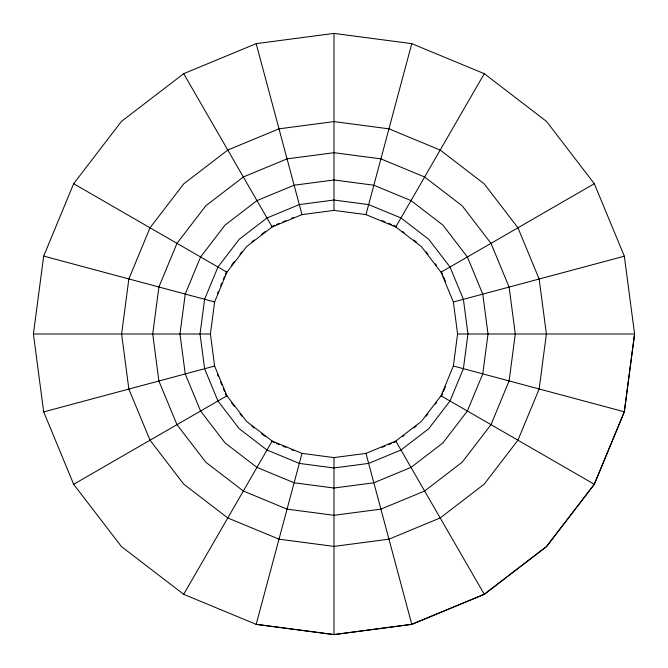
<?xml version="1.0" encoding="UTF-8"?>
<svg xmlns="http://www.w3.org/2000/svg" width="668" height="668" viewBox="0 0 668 668"><rect width="100%" height="100%" fill="white"/><g stroke="black" fill="none" stroke-linecap="round" stroke-linejoin="round"><path stroke-width="1" d="M214.036 366.173L214.62 366.047L43.679 411.922L33.417 334L43.679 256.078L214.62 301.953L210.403 334L214.62 366.047L226.945 395.798L246.584 421.399L272.185 441.039L301.994 453.388L333.983 457.597L365.972 453.388L395.782 441.039L421.374 421.399L441.022 395.798L453.372 365.989L457.58 334L453.372 302.011L441.022 272.202L421.374 246.601L395.782 226.961L365.972 214.612L333.983 210.403L301.994 214.612L272.185 226.961L246.584 246.601L226.945 272.202L214.62 301.953L214.036 301.827M43.662 411.822L73.655 484.3L121.426 546.558L183.683 594.328L256.178 624.355L333.983 634.6L411.78 624.355L484.283 594.328L546.541 546.558L594.311 484.3L624.338 411.797L634.583 334L624.338 256.203L594.311 183.7L546.541 121.442L484.283 73.672L411.78 43.645L333.983 33.4L256.178 43.645L183.683 73.672L121.426 121.442L73.655 183.7L43.662 256.178M256.178 624.355L301.994 453.388M365.972 214.612L411.78 43.645M217.526 293.411L218.294 291.54M220.624 285.937L221.784 283.132M223.337 279.391L224.498 276.585M225.266 274.715L226.435 271.909M441.531 396.091L442.692 393.285M443.469 391.415L445.406 386.73M256.186 624.33L333.983 634.575L411.78 624.33L484.267 594.303L546.516 546.541L594.286 484.283L624.313 411.797L634.558 334L457.58 334M183.683 594.328L272.185 441.039M395.782 226.961L484.283 73.672M231.37 265.48L234.451 261.455M240.004 254.224L241.849 251.811M426.117 416.189L427.963 413.776M435.369 404.132L436.596 402.52M251.794 241.866L254.207 240.021M261.439 234.468L265.455 231.387M402.503 436.613L404.115 435.386M413.759 427.979L416.172 426.134M73.655 484.3L226.945 395.798M441.022 272.202L594.311 183.7M271.884 226.452L274.698 225.283M276.569 224.515L279.374 223.346M283.123 221.801L285.929 220.632M291.54 218.311L293.419 217.534M382.038 447.368L384.843 446.199M388.592 444.654L391.398 443.485M393.268 442.717L396.074 441.548M453.372 302.011L624.338 256.203M33.417 334L210.403 334M453.372 365.989L624.338 411.797M382.038 220.632L384.843 221.801M388.592 223.346L391.398 224.515M393.268 225.283L396.074 226.452M271.884 441.548L274.698 442.717M276.569 443.485L279.374 444.654M283.123 446.199L285.929 447.368M291.54 449.689L293.419 450.466M73.655 183.7L226.945 272.202M441.022 395.798L594.311 484.3M402.503 231.387L404.115 232.614M413.759 240.021L416.172 241.866M251.794 426.134L254.207 427.979M261.439 433.532L265.455 436.613M426.117 251.811L427.963 254.224M435.369 263.868L436.596 265.48M231.37 402.52L234.451 406.545M240.004 413.776L241.849 416.189M183.683 73.672L272.185 226.961M395.782 441.039L484.283 594.328M441.531 271.909L442.692 274.715M443.469 276.585L445.406 281.27M217.526 374.589L218.294 376.46M220.624 382.063L221.784 384.868M223.337 388.609L224.498 391.415M225.266 393.285L226.435 396.091M256.178 43.645L301.994 214.612M365.972 453.388L411.78 624.355M333.983 33.4L333.983 210.403M333.983 457.597L333.983 634.6M128.866 278.898L121.609 334L128.866 389.102L150.033 440.204L183.783 484.191L227.78 517.95L279.007 539.168L333.983 546.407L388.96 539.168L440.187 517.95L484.175 484.191L517.934 440.204L539.151 388.976L546.391 334L539.151 279.024L517.934 227.796L484.175 183.809L440.187 150.049L388.96 128.832L333.983 121.593L279.007 128.832L227.78 150.049L183.783 183.809L150.033 227.796L128.866 278.898M158.909 286.956L152.713 334L158.909 381.044L176.97 424.648L205.786 462.198L243.336 491.013L287.056 509.125L333.983 515.304L380.91 509.125L424.631 491.013L462.181 462.198L490.997 424.648L509.108 380.927L515.287 334L509.108 287.073L490.997 243.352L462.181 205.802L424.631 176.987L380.91 158.875L333.983 152.696L287.056 158.875L243.336 176.987L205.786 205.802L176.97 243.352L158.909 286.956M185.245 294.029L179.976 334L185.245 373.971L200.584 411.012L225.066 442.917L256.963 467.4L294.112 482.78L333.983 488.032L373.846 482.78L410.995 467.4L442.901 442.917L467.375 411.012L482.764 373.863L488.016 334L482.764 294.137L467.375 256.988L442.901 225.083L410.995 200.6L373.846 185.22L333.983 179.968L294.112 185.22L256.963 200.6L225.066 225.083L200.584 256.988L185.245 294.029M204.608 299.247L200.033 334L204.608 368.753L217.96 400.984L239.253 428.731L267 450.023L299.306 463.408L333.983 467.967L368.661 463.408L400.967 450.023L428.714 428.731L450.007 400.984L463.392 368.678L467.951 334L463.392 299.322L450.007 267.016L428.714 239.269L400.967 217.977L368.661 204.592L333.983 200.033L299.306 204.592L267 217.977L239.253 239.269L217.96 267.016L204.608 299.247"/></g></svg>
